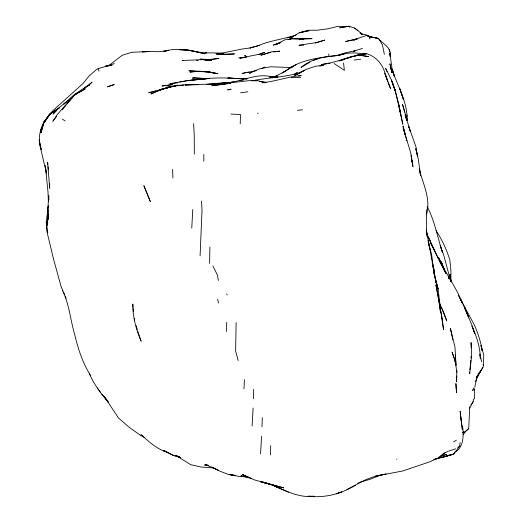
<?xml version="1.0" encoding="UTF-8"?>
<svg xmlns="http://www.w3.org/2000/svg" width="523" height="523" viewBox="0 0 523 523"><rect width="100%" height="100%" fill="white"/><g stroke="black" fill="none" stroke-linecap="round" stroke-linejoin="round"><path stroke-width="0.78" d="M194.327 154.076L194.242 135.653L193.641 123.572M203.82 161.247L203.852 154.494M236.121 322.593L235.631 351.136L238.181 360.563M407.025 120.388C407.855 102.273 397.591 86.321 392.178 69.664L394.368 76.45M209.9 246.98L209.605 263.376M47.848 214.312L47.613 225.308L47.292 216.051L48.763 195.818L48.907 199.675M240.227 123.905L240.502 114.57L230.918 114.06M253.394 398.755L253.662 389.413M426.559 234.258L426.533 209.586M456.716 376.161L456.599 380.012L456.383 378.266M456.834 372.304L455.324 361.491L452.114 352.195L454.664 359.739M261.964 426.931L262.265 417.642M270.384 454.866L270.698 445.603M456.69 376.259L456.507 381.757L456.88 370.768M464.404 432.397L468.693 428.716L469.765 406.737M477.172 376.652L482.899 367.473L483.415 365.734L483.749 354.744L480.957 345.455L482.095 350.724M226.335 331.53L226.727 322.397M243.986 388.746L244.404 379.652M261.618 436.149L260.539 453.918M253.106 408.064L252.125 425.997M200.087 255.871L202.015 210.154L201.525 201.041M192.778 209.448L191.758 228.093M470.772 405.005L472.269 403.279L473.191 401.546L473.308 399.807L474.4 398.519M470.798 360.406L469.909 369.689M470.968 358.052L471.079 356.477M460.09 442.556L459.717 446.034L453.722 454.108L434.489 459.357M47.887 210.253L46.266 221.798L46.809 231.061L53.483 258.905L61.145 286.767M48.208 207.173L48.371 205.637M426.5 214.776C431.083 198.786 422.93 184.05 419.269 168.988L420.629 175.767M474.786 387.085L477.166 376.115L476.165 379.11M44.913 121.421L48.534 115.655L51.718 112.576L50.404 113.635L44.05 121.735L41.069 132.692L44.05 121.735L49.221 115.132M44.05 121.735C39.683 130.253 37.486 140.269 41.239 149.454L39.199 139.772L40.461 147.702L46.514 173.525L45.168 165.275M475.57 381.47L479.349 372.657L477.048 376.593M42.141 127.292L40.408 130.94L43.174 124.958M469.373 408.613L473.191 401.546M454.905 452.068L453.722 454.108L452.964 454.023M477.205 376.58L481.709 369.199L476.564 378.037M477.198 376.599L482.899 367.473M389.099 54.608L390.197 52.875C389.53 46.174 381.81 43.272 378.214 38.342L368.924 36.63L366.734 35.414L356.137 38.97L353.796 40.199L357.719 38.506L355.006 39.519L345.579 41.494L357.771 38.741M59.079 108.098L50.404 113.635L43.494 123.467L49.633 114.295L59.047 108.098L51.986 112.726L58.569 108.268M45.606 120.009L49.234 115.145M463.064 434.763L466.477 430.429L468.693 428.716M50.404 113.635L48.534 115.655L52.673 110.85L83.013 83.484L89.034 76.051L96.932 69.108L114.38 63.636M477.551 376.331L478.722 374.867L477.316 376.612M66.964 104.116C72.357 95.349 80.993 89.714 89.747 84.778L83.772 88.57M62.165 109.85L66.061 105.247M56.667 116.315L52.81 121.31L57.014 114.857L73.933 95.572L67.408 102.998L75.122 94.539L85.347 88.818L74.665 94.911L78.306 92.14L73.534 95.238L63.871 104.077L66.414 102.057M89.819 84.353L92.107 82.131L83.752 88.505M56.51 110.765L53.052 114.047L58.007 108.64L65.859 102.175M457.69 447.753L459.717 446.034M108.791 65.617L122.134 55.333L131.593 52.293L149.212 51.516L158.561 51.718L168.373 50.502L163.202 51.529C176.937 47.181 191.176 50.26 204.709 53.817L197.086 51.954L206.408 52.993L205.297 52.869L214.646 52.895L223.975 53.784L222.36 53.738M447.989 451.401L444.91 452.82L439.359 457.409L429.847 461.783L402.579 471.02L375.449 476.139L365.976 479.611L346.919 489.495M74.665 94.911L75.992 93.852M67.101 101.292L68.35 100.416M440.909 455.513L444.91 452.82M455.788 451.754C463.783 446.694 463.724 434.633 462.587 426.356M295.364 73.913L297.358 72.599L293.017 74.488C279.511 77.482 265.632 78.09 252.001 80.797M453.611 441.935L456.344 440.229M296.018 64.787L282.23 72.939L285.323 71.121C300.562 59.092 320.011 57.798 338.453 55.294M355.307 485.279C341.408 493.96 324.495 498.216 308.152 496.209L314.146 496.222M275.791 76.273L285.146 71.233M353.934 51.404L355.294 50.679L345.128 52.875L337.459 55.608M309.851 62.23L301.085 67.415C310.963 59.099 323.456 56.562 335.982 55.758C345.088 52.797 355.176 52.045 364.479 54.15M313.506 60.491L316.435 59.106M293.488 36.59L289.997 38.225L299.548 32.648L308.969 30.7L299.378 32.792L307.87 30.256L317.226 30.223L327.744 28.843L338.303 26.294L347.873 26.516L339.63 27.804L348.776 26.15L354.522 28L362.158 34.015M261.304 68.631L264.958 66.996M382.189 474.531L369.761 479.408L361.099 481.794M258.957 54.765L264.553 52.313L258.708 54.333L239.867 58.19L244.568 57.478M160.724 89.845L150.899 93.99C164.843 87.151 180.272 83.981 195.772 84.53L185.286 85.007L188.96 84.465L185.632 84.955M357.68 483.272L360.687 482.016M280.4 42.736L275.523 44.749L285.055 39.741L294.442 38.709L303.778 39.212L299.169 39.088M346.095 58.792L349.743 57.353L339.146 60.995M289.311 39.362L292.226 38.218L288.435 39.617M355.006 39.519L355.542 39.31M300.673 72.671L294.109 75.168L304.752 70.259L295.22 75.162L305.89 69.487L315.356 66.31L323.639 65.087L319.788 66.179M257.95 45.782L259.454 45.338L250.007 47.998L258.329 45.645C270.45 40.363 283.688 39.192 296.103 35.028M280.851 42.396L273.281 45.128L279.831 42.919M474.426 389.72L472.164 390.537L473.936 387.961L474.426 389.72L474.518 398.075M346.376 58.216L341.414 59.903L351.587 56.543L366.63 53.692C375.207 56.183 381.542 62.995 384.444 71.337L387.798 81.281L385.144 74.658M439.006 457.043L446.59 454.369L440.719 455.984M455.71 448.812L448.669 451.127M354.417 56.314L358.059 55.111L347.488 57.948L351.423 57.027M450.421 454.735L443.144 457.148L451.467 454.82L433.704 459.554M315.232 43.115L324.691 40.081L316.363 42.579L298.966 45.253L303.641 45.161M251.563 72.56L249.379 73.253L260.009 68.703L270.548 66.781L289.232 67.46L293.155 66.8M353.437 51.267L362.504 48.41M160.398 89.982L167.739 87.681L148.715 92.748L155.789 91.054M161.058 89.616L167.602 87.655L159.286 89.793L178.153 85.197L166.497 87.341L175.898 85.916M270.365 52.418L260.912 55.19L271.496 51.823L279.759 51.156L277.412 51.47M342.33 59.576L331.968 62.59L321.429 64.538L326.914 63.767M341.323 60.361L343.506 59.727M337.989 55.673L340.349 55.046M341.924 54.627L344.284 54L339.237 55.17M271.417 77.182L276.922 75.776M291.847 36.715L287.245 37.819L287.787 37.689M245.738 72.605L242.077 73.482L256.211 70.618M362.151 54.634L366.63 53.692L355.823 55.34M383.745 474.531L386.039 474.054L375.449 476.139M174.054 86.02L177.036 85.419M227.917 78.123L243.783 78.698L227.917 78.123L237.174 78.6C214.567 76.587 191.934 79.398 169.785 83.791L177.781 82.824M179.814 82.065L189.228 80.267M274.425 77.28L269.757 76.94L274.209 77.214M221.17 84.667L230.578 83.19L211.782 85.694L222.295 84.478M298.541 76.025L301.209 75.606C287.846 76.554 275.301 81.627 262.003 82.706L264.926 82.686M358.144 55.007L368.48 56.582L360.53 55.373M328.477 63.545L330.046 63.322M250.321 47.92L241.731 49.103L222.89 52.895L216.64 53.281M240.541 92.787L247.856 91.793M273.496 51.999L275.059 51.784M318.474 58.583L316.049 58.89L318.389 58.668M354.221 60.06L360.661 59.21M316.049 58.89L318.291 58.596M233.461 82.052L231.035 82.359L233.382 82.183M246.47 72.436L248.798 72.161M238.763 57.883L246.843 57.027M179.814 85.537L183.723 85.157M297.443 110.288L302.575 109.791M276.432 77.169L277.994 77.025L269.757 76.94M142.178 52.038L149.212 51.516M225.289 83.647L218.836 84.131L250.497 80.503L258.787 80.817L260.245 81.51L259.82 81.353L266.017 82.405M257.375 113.256L258.231 113.19M205.166 59.91L218.915 58.465L209.52 59.7L206.408 59.517M254.492 80.777L257.617 80.555L251.615 80.817M396.591 459.168L396.964 459.142M197.504 79.306L207.997 78.607L198.622 79.221M198.439 84.693L187.522 84.831L225.433 83.595M206.245 84.458L215.62 83.915L207.37 84.268M203.467 59.87L210.638 59.498L200.185 59.145L204.075 59.374M196.576 60.42L198.139 60.348M217.843 84.053L225.655 83.687M314.048 496.327C301.451 497.785 289.382 492.758 278.158 487.639M183.612 60.446L182.141 60.498L202.394 59.635L211.73 60.289L205.663 60.08M300.333 38.964L312.041 38.663L293.789 38.944M291.37 77.443L300.725 77.365M239.351 80.248L243.378 80.215M214.195 467.967L201.126 467.019L190.738 464.705L176.761 455.978L180.33 457.605L176.114 455.762L179.807 457.239M227.459 82.804L222.778 82.83C238.743 83.392 253.276 73.455 269.273 76.253L270.149 76.868M369.951 39.035L368.924 36.63L378.214 38.342L379.293 39.48L382.444 45.017L384.353 54.353M215.927 53.549L218.339 53.614M238.298 78.417L246.863 78.757M201.42 71.625L207.049 71.932M247.457 476.924L238.9 476.361L229.61 474.603L235.572 475.446M197.433 71.396L188.875 70.775L199.328 71.285L189.947 72.089C197.969 70.919 206.245 71.036 214.116 73.122L209.056 71.932L199.381 71.265L209.769 72.102L209.056 71.932L217.954 73.645L208.657 72.017M208.429 465.378L204.545 464.947L208.272 465.365M235.481 475.459L228.499 474.551L219.268 470.89L211.665 467.091L218.176 470.197M244.744 476.361L240.913 475.812L251.53 478.525L242.319 474.426L254.256 479.853L283.728 487.887L260.441 481.676L261.873 482.095M207.16 464.954L205.67 464.725L217.078 469.687M259.506 81.431L265.913 82.431M367.224 35.139L361.21 33.779L360.125 33.027L361.975 34.407M260.441 481.676L273.352 485.148M164.189 450.486L173.891 455.69L179.297 457.063M377.103 38.336L367.832 35.924L371.526 37.316M267.345 483.507L263.455 482.461M166.34 451.754C160.672 450.349 155.795 446.851 151.147 443.432L140.975 434.763L142.321 435.613M271.136 484.625L260.781 481.448L270.038 484.305L279.498 488.057L274.333 485.874L288.474 492.091M178.716 456.677L175.009 455.533L179.977 457.409M166.549 451.774L163.588 450.846L173.891 455.69M366.734 35.414L371.703 37.336M364.42 54.137L363.008 53.555L364.426 54.137M271.653 484.566L277.059 487.207L271.561 484.435M144.799 437.568L139.857 434.914L128.553 426.794L118.394 417.897L103.992 396.081L108.464 402.429C101.057 393.695 94.081 384.431 89.44 373.899M334.164 63.545L344.395 70.344L343.539 62.982M62.492 119.159L65.1 120.937M360.125 33.027L362.079 34.407M354.522 28L357.974 30.628M348.776 26.15L349.854 27.294M101.835 394.309L107.411 400.69M106.862 400.082L107.915 401.298M436.005 230.715C442.19 239.593 446.524 249.621 449.852 259.885L450.931 270.894L450.918 281.119M97.383 387.955L100.547 392.544M90.76 375.789C82.85 363.498 78.11 349.083 74.796 334.949C70.33 320.056 69.422 304.19 62.27 290.167M226.636 293.9L227.211 294.92M458.279 295.403L474.472 325.116C477.859 333.354 480.951 341.807 482.167 350.665M427.18 206.605C434.685 220.83 437.47 236.952 442.373 252.184L440.157 245.418L443.609 254.714L450.715 281.224M440.582 306.55L441.961 309.171M443.903 268.351L438.607 257.604C445.439 273.47 456.174 287.153 462.509 303.262L460.109 298.385L464.954 307.701L468.445 316.997L464.136 306.681L471.681 324.548L474.779 333.844L471.994 325.999C476.61 336.394 480.238 347.39 480.395 358.87L479.846 354.849M430.089 240.73L427.454 235.553L434.253 250.04L430.337 242.482L445.956 273.529L439.006 260.068M212.9 265.959L217.516 275.275L218.366 280.472M98.049 69.049L99.095 71.174M429.213 238.978L438.346 258.676M433.404 248.281L434.253 250.04M393.08 85.511L395.734 92.048L391.361 80.117L395.381 91.165L397.532 100.449M449.211 278.916L448.231 276.772L449.159 278.831M61.256 287.068L63.12 291.226M63.741 292.605L64.675 294.684M384.627 73.096L390.681 88.825L388.171 82.928M439.719 303.66L443.445 311.584L446.72 320.88L442.308 309.825M386.981 71.573L385.686 68.415L392.368 81.876L395.381 91.165L394.813 89.413L398.219 102.201L402.834 124.252L399.592 109.451L400.86 114.975M442.863 266.266L441.837 263.755L444.458 270.469M444.452 270.443L441.53 262.886L444.02 269.489M65.297 296.07L66.068 298.215M444.066 269.528L441.275 261.663L443.909 269.201M137.647 331.092L141.118 341.186C136.196 329.392 132.62 316.964 132.816 304.066L133.077 307.073M483.062 364.57L483.415 365.734M435.502 280.348L438.124 288.99L440.503 309.27L439.065 299.999L440.248 307.524L439.771 305.772M427.984 240.573L429.834 249.183M435.469 279.988L438.124 288.99L433.757 272.169L435.136 278.949M404.756 112.072L402.56 104.535L405.292 113.824L406.345 119.231M410.124 131.129L408.816 126.612L415.994 146.95L417.498 156.227L415.772 148.695L418.106 157.979L420.649 175.748M394.394 76.43L391.969 67.918L389.864 53.385M136.124 325.581L137.216 329.516M406.835 140.7L403.03 126.004L405.39 135.287L403.115 127.743L410.764 153.043L412.928 166.628L411.908 160.332M410.182 131.051L405.587 115.57L406.338 119.336M429.22 245.418L431.638 254.701L432.783 263.971L434.541 272.385L432.24 262.219M435.43 279.962L436.162 282.871M436.535 284.329L437.084 286.506M390.975 68.598L391.956 72.553L389.942 63.871L391.956 72.553M432.331 263.062L437.267 287.232M432.299 263.167L434.587 274.588L426.507 231.199L427.239 236.729M479.879 353.979L481.683 361.694M397.715 101.233L400.082 111.477L398.565 103.783M411.915 160.947L412.758 164.882L411.15 155.612L411.66 158.757M398.657 104.247L400.468 113.23M437.496 292.782L435.927 284.937L439.483 303.49L440.582 312.761L437.339 291.684L437.45 292.468M217.705 299.254L218.424 303.046M442.112 318.546L443.537 329.562L440.765 311.015L442.445 320.292M451.199 282.1L449.917 274.372L450.846 281.139M428.912 243.672L429.429 246.764M328.666 53.993L329.059 56.406M389.38 50.385L389.622 51.882M405.109 114.387L405.345 115.936M456.311 391.008L456.572 392.753L455.906 383.496L456.233 389.504M389.184 49.378L389.511 51.6M389.949 54.562L390.276 56.785L390.197 52.875M134.483 318.54L134.712 320.083M46.514 223.55L46.266 221.798L47.776 232.82M461.005 418.831L462.397 429.841L460.142 411.307L461.234 420.577M452.813 339.832L450.421 328.437L454.977 347.004L456.004 365.322L455.376 355.065L455.441 356.261M454.755 360.491L454.945 361.994M45.593 168.073L48.024 192.32L48.358 201.577M426.513 229.832L427.291 236.782M47.828 164.536L47.613 162.28L49.692 188.319L49.659 183.691M48.044 166.791L48.325 169.798M133.208 308.577L133.47 311.584M406.953 114.851L407.077 116.4M172.518 169.419L172.936 178.075M471.275 347.913L471.073 342.513L471.635 355.261L469.719 373.742L469.667 371.997M406.887 120.179L406.816 117.865L406.855 120.297M464.006 431.704L462.835 432.724L464.006 431.704M108.601 86.406L107.47 86.87L114.204 84.563L108.601 86.406M341.441 491.98L336.302 493.777L341.441 491.98M228.1 89.793L227.682 89.884L231.127 89.178L228.1 89.793M106.398 66.035L105.273 66.251L112.033 65.355L106.398 66.035M194.21 77.744L192.359 78.071L203.669 78.417L194.21 77.744M209.494 78.345L190.339 80.385L209.494 78.345M171.479 84.746L162.078 85.994L172.597 84.615L171.479 84.746M225.008 82.935L214.515 83.523L225.008 82.935M234.435 53.941L216.823 54.601L234.435 53.941M188.908 50.175L179.572 49.737L187.796 50.149L198.197 52.195L188.908 50.175M246.915 78.862L245.326 78.783L246.915 78.862M246.17 56.464L244.856 55.386L246.17 56.464M150.284 201.447L143.917 185.77L150.284 201.447M400.343 90.021L399.618 88.269L403.338 99.311L400.343 90.021M48.266 219.215L47.815 207.18L48.266 219.215"/></g></svg>
